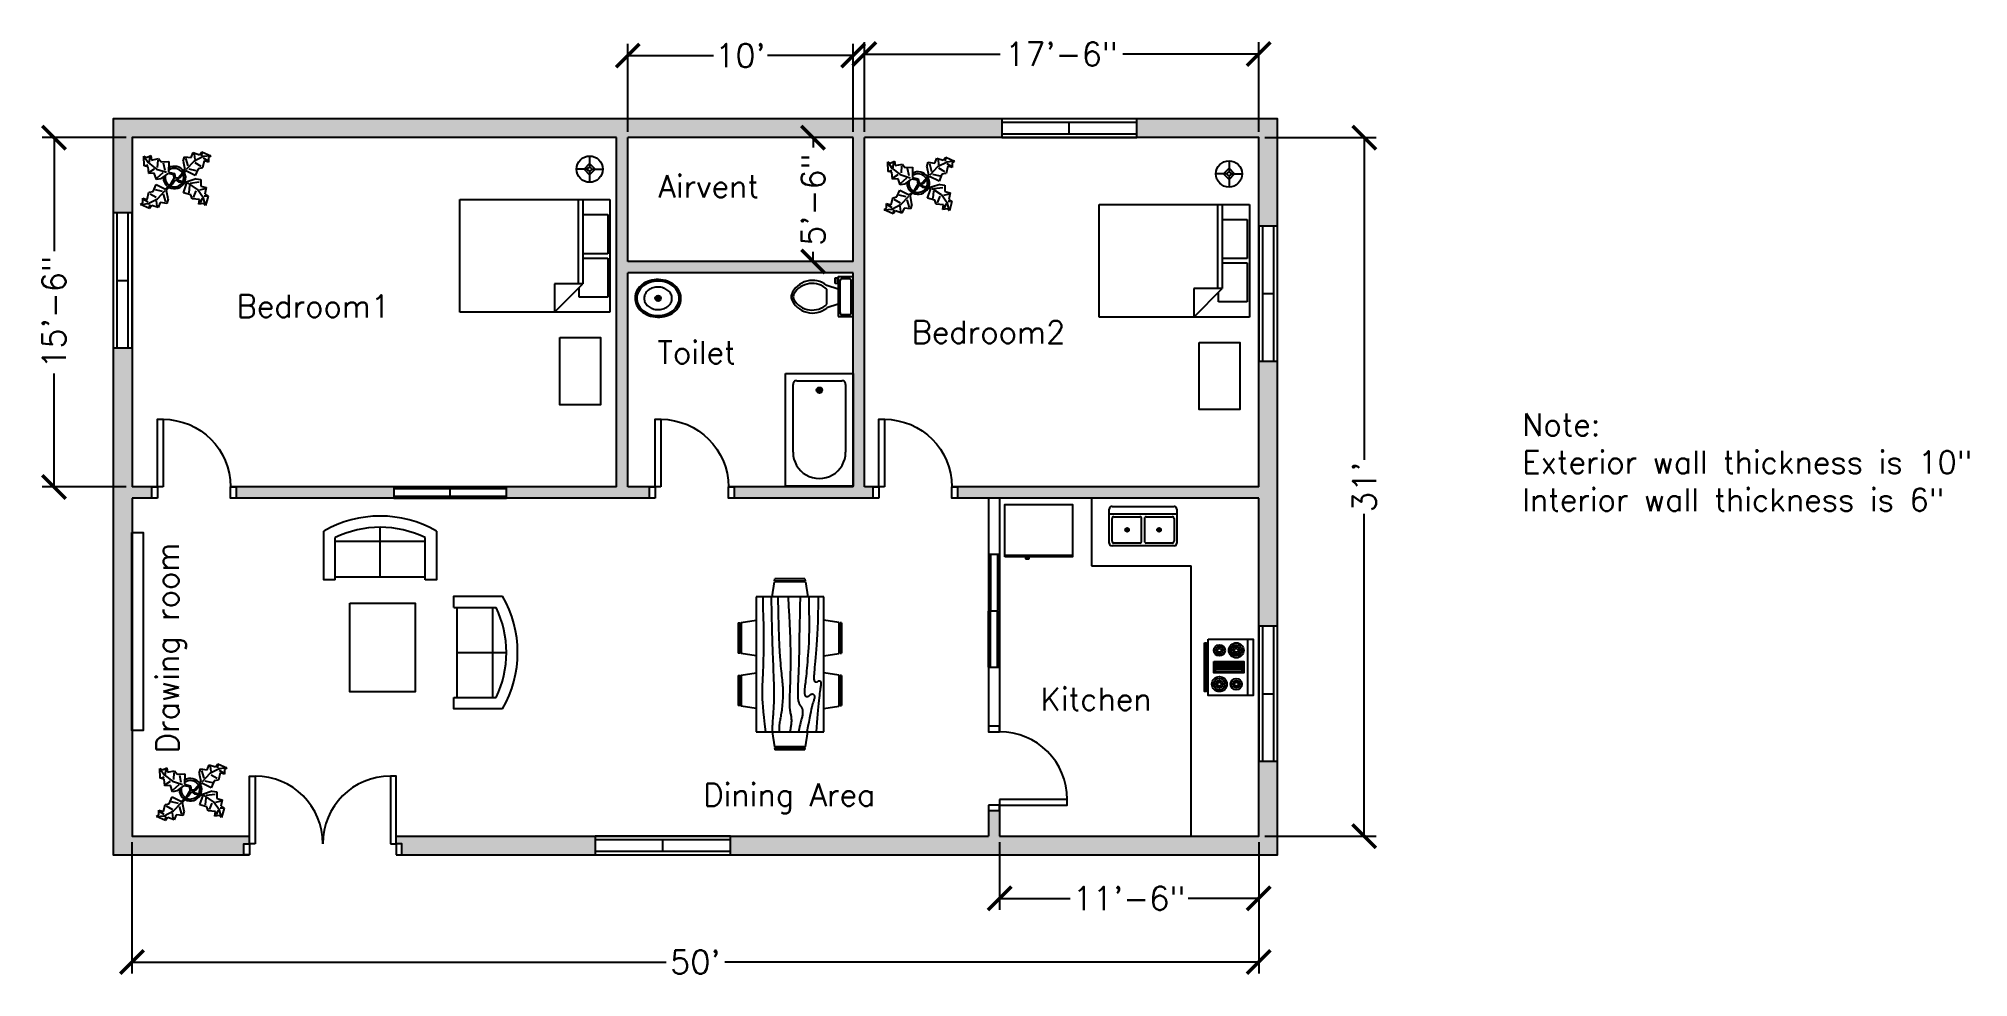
# Model space of a CAD drawing. Header units: inches. Extents: x 1442 to 2470, y 1973 to 2473.
import ezdxf

# ---------------------------------------------------------------- set-up
doc = ezdxf.new("R2010")
doc.units = ezdxf.units.IN
for name, color, linetype in [('Blocks', 4, 'Continuous'), ('Dim', 11, 'Continuous'), ('Door', 6, 'Continuous'), ('Hatches', 3, 'Continuous'), ('Text', 58, 'Continuous'), ('Window', 30, 'Continuous')]:
    doc.layers.add(name, color=color, linetype=linetype)
doc.styles.get("Standard").update_dxf_attribs({"font": 'simplex.shx'})
doc.dimstyles.new('Dim', dxfattribs={"dimscale": 5, "dimtxt": 2.5, "dimasz": 2.5, "dimexe": 1.25, "dimexo": 0.625, "dimtad": 0, "dimlunit": 4, "dimtxsty": 'Standard', "dimblk": 'ARCHTICK', "dimcen": 2.5, "dimadec": 0, "dimazin": 0, "dimtfac": 1, "dimtmove": 0, "dimatfit": 3, "dimfxl": 1, "dimarcsym": 0})

# ---------------------------------------------------------------- blocks, each defined once
blk = doc.blocks.new('Door2')
at = {"layer": 'Door'}
for points in [[(-78, 6), (-81, 6), (-81, 42), (-78, 42)], [(-6, 6), (-3, 6), (-3, 42), (-6, 42)], [(-81, 0), (-84, 0), (-84, 6), (-81, 6)], [(-3, 0), (0, 0), (0, 6), (-3, 6)]]:
    blk.add_lwpolyline(points, close=True, dxfattribs=at)
for centre, start, end in [((-78, 6), 0, 90), ((-6, 6), 90, 180)]:
    blk.add_arc(centre, 36, start, end, dxfattribs=at)
blk = doc.blocks.new('Door1')
at = {"layer": 'Door'}
for points in [[(-6, 6), (-3, 6), (-3, 42), (-6, 42)], [(-45, 0), (-42, 0), (-42, 6), (-45, 6)], [(-3, 0), (0, 0), (0, 6), (-3, 6)]]:
    blk.add_lwpolyline(points, close=True, dxfattribs=at)
blk.add_arc((-6, 6), 36, 90, 180, dxfattribs=at)
blk = doc.blocks.new('Window 1')
at = {"layer": 'Window'}
for p, q in [((0, 6), (-60, 6)), ((-60, 6), (-60, 0)), ((0, 5), (-60, 5)), ((-60, 1), (0, 1)), ((-60, 0), (0, 0)), ((-30, 1), (-30, 5)), ((0, 0), (0, 6))]:
    blk.add_line(p, q, dxfattribs=at)
blk = doc.blocks.new('Window 2')
at = {"layer": 'Window'}
for p, q in [((0, 10), (-72, 10)), ((-72, 10), (-72, 0)), ((0, 8), (-72, 8)), ((-72, 2), (0, 2)), ((-72, 0), (0, 0)), ((-36, 2), (-36, 8)), ((0, 0), (0, 10))]:
    blk.add_line(p, q, dxfattribs=at)
blk = doc.blocks.new('Bath Tub - 26 x 60 in.')
for p, q in [((8, -18), (10, -18)), ((9, -17), (9, -19))]:
    blk.add_line(p, q)
blk.add_lwpolyline([(0, -36), (0, 0), (60, 0), (60, -36)], close=True)
for points in [[(4, -30), (4, -6)], [(6, -4), (42, -4)], [(42, -32), (6, -32)]]:
    blk.add_lwpolyline(points)
for radius in [1.5, 1]:
    blk.add_circle((9, -18), radius)
for centre, radius, start, end in [((5.75, -5.75), 1.77, 81.8699, 188.1301), ((42, -18), 14, 270, 90), ((5.75, -30.25), 1.77, 171.8699, 278.1301)]:
    blk.add_arc(centre, radius, start, end)
blk = doc.blocks.new('Dining Set - 36 x 72 in.')
at = {"linetype": 'Continuous'}
for p, q in [((-22.2343, 26.00059), (-23.4847, 17.99762)), ((-22.2304, 26), (-5.7608, 26)), ((-22, 27.5), (-22.1562, 26.50042)), ((-5.8416, 26.5), (-22.1534, 26.5)), ((-22, 27.5), (-6, 27.5)), ((-5.8437, 26.49966), (-6, 27.5)), ((-4.5152, 17.99762), (-5.7655, 25.99926)), ((5.7657, 26.00059), (4.5153, 17.99762)), ((5.7696, 26), (22.2392, 26)), ((6, 27.5), (5.8438, 26.50042)), ((22.1584, 26.5), (5.8466, 26.5)), ((6, 27.5), (22, 27.5)), ((22.1563, 26.49966), (22, 27.5)), ((23.4848, 17.99762), (22.2345, 25.99926)), ((36, 18), (-36, 18)), ((-36, 18), (-36, -18)), ((36, -18), (36, 18)), ((-45.5, 8), (-44.5004, 8.15617)), ((-45.5, 8), (-45.5, -8)), ((-44.5, -8.15843), (-44.5, 8.15338)), ((-44.0006, 8.23428), (-35.9976, 9.48474)), ((-44, 8.23041), (-44, -8.23915)), ((44.0006, 8.23428), (35.9976, 9.48474)), ((44, 8.23041), (44, -8.23915)), ((44.5, -8.15843), (44.5, 8.15338)), ((45.5, 8), (44.5005, 8.15617)), ((45.5, 8), (45.5, -8)), ((-44.4997, -8.15631), (-45.5, -8)), ((-35.9976, -9.48476), (-43.9993, -8.2345)), ((35.9976, -9.48476), (43.9993, -8.2345)), ((44.4997, -8.15631), (45.5, -8)), ((-36, -18), (36, -18)), ((-22.2343, -26.0006), (-23.4847, -17.99762)), ((-4.5152, -17.99762), (-5.7655, -25.99928)), ((5.7657, -26.0006), (4.5153, -17.99762)), ((23.4848, -17.99762), (22.2345, -25.99928)), ((-22.2304, -26), (-5.7608, -26)), ((-22, -27.5), (-22.1562, -26.50044)), ((-5.8416, -26.5), (-22.1534, -26.5)), ((-22, -27.5), (-6, -27.5)), ((-5.8437, -26.49967), (-6, -27.5)), ((5.7696, -26), (22.2392, -26)), ((6, -27.5), (5.8438, -26.50044)), ((22.1584, -26.5), (5.8466, -26.5)), ((6, -27.5), (22, -27.5)), ((22.1563, -26.49967), (22, -27.5))]:
    blk.add_line(p, q, dxfattribs=at)
for points in [[(-36, 15), (-31.1772, 14.97754), (-26.8079, 14.91406), (-22.8538, 14.81543), (-19.276, 14.6875), (-16.0362, 14.53613), (-13.0957, 14.36718), (-10.4159, 14.18652), (-7.9583, 14), (-5.6904, 13.81315), (-3.6035, 13.63021), (-1.6954, 13.45508), (0.0365, 13.29166), (1.5945, 13.14388), (2.9811, 13.01562), (4.1988, 12.9108), (5.25, 12.83333), (6.1393, 12.78613), (6.8802, 12.76823), (7.4883, 12.77767), (7.9792, 12.8125), (8.3685, 12.87077), (8.6719, 12.95052), (8.9049, 13.0498), (9.0833, 13.16666), (9.2205, 13.29899), (9.3216, 13.44401), (9.3895, 13.59879), (9.4271, 13.76041), (9.4373, 13.92594), (9.4232, 14.09245), (9.3875, 14.257), (9.3333, 14.41666), (9.2638, 14.56917), (9.1836, 14.71484), (9.0975, 14.85465), (9.0104, 14.98958), (8.9272, 15.1206), (8.8529, 15.2487), (8.7922, 15.37483), (8.75, 15.5), (8.7305, 15.62467), (8.7344, 15.74739), (8.7617, 15.86621), (8.8125, 15.97916), (8.8867, 16.08431), (8.9844, 16.17968), (9.1055, 16.26334), (9.25, 16.33333), (9.4189, 16.38802), (9.6172, 16.42708), (9.8506, 16.45052), (10.125, 16.45833), (10.4463, 16.45052), (10.8203, 16.42708), (11.2529, 16.38802), (11.75, 16.33333), (12.3184, 16.26318), (12.9694, 16.17838), (13.7151, 16.07991), (14.5677, 15.96875), (15.5395, 15.84586), (16.6426, 15.71224), (17.8893, 15.56884), (19.2917, 15.41666), (20.859, 15.25667), (22.5879, 15.08984), (24.4721, 14.91715), (26.5052, 14.73958), (28.6809, 14.5581), (30.9929, 14.3737), (33.4347, 14.18733), (36, 14)], [(-36, 10), (-28.9766, 10.14274), (-23.1725, 10.20442), (-18.4241, 10.19775), (-14.5677, 10.13541), (-11.4399, 10.03011), (-8.877, 9.89453), (-6.7154, 9.74137), (-4.7917, 9.58333), (-2.9698, 9.43082), (-1.2246, 9.28515), (0.4415, 9.14534), (2.026, 9.01041), (3.5266, 8.87939), (4.9408, 8.7513), (6.266, 8.62516), (7.5, 8.5), (8.6411, 8.37549), (9.6914, 8.2539), (10.6538, 8.13818), (11.5312, 8.03125), (12.3267, 7.93603), (13.043, 7.85547), (13.6831, 7.79248), (14.25, 7.75), (14.7471, 7.7303), (15.1797, 7.73307), (15.5537, 7.75732), (15.875, 7.80208), (16.1494, 7.86637), (16.3828, 7.94922), (16.5811, 8.04964), (16.75, 8.16666), (16.8944, 8.29915), (17.0143, 8.44531), (17.1089, 8.60319), (17.1771, 8.77083), (17.218, 8.94629), (17.2305, 9.1276), (17.2137, 9.31282), (17.1667, 9.5), (17.0895, 9.6875), (16.987, 9.875), (16.8649, 10.0625), (16.7292, 10.25), (16.5856, 10.4375), (16.4401, 10.625), (16.2985, 10.8125), (16.1667, 11), (16.05, 11.18733), (15.9518, 11.3737), (15.8752, 11.5581), (15.8229, 11.73958), (15.798, 11.91715), (15.8034, 12.08984), (15.842, 12.25667), (15.9167, 12.41666), (16.0295, 12.56836), (16.1784, 12.70833), (16.3605, 12.83268), (16.5729, 12.9375), (16.8127, 13.01888), (17.0768, 13.07291), (17.3625, 13.0957), (17.6667, 13.08333), (17.9894, 13.03312), (18.3418, 12.94726), (18.7382, 12.82918), (19.1927, 12.68229), (19.7195, 12.51001), (20.3327, 12.31575), (21.0465, 12.10294), (21.875, 11.875), (22.8357, 11.63354), (23.959, 11.37304), (25.2786, 11.08618), (26.8282, 10.76562), (28.6414, 10.40405), (30.752, 9.99414), (33.1936, 9.52856), (36, 9)], [(-36, 5.5), (-30.7157, 5.3348), (-26.069, 5.20963), (-21.9946, 5.11767), (-18.4271, 5.05208), (-15.3009, 5.00602), (-12.5508, 4.97265), (-10.1112, 4.94515), (-7.9167, 4.91666), (-5.909, 4.88167), (-4.0586, 4.83984), (-2.3429, 4.79215), (-0.7396, 4.73958), (0.7739, 4.6831), (2.22, 4.6237), (3.6213, 4.56233), (5, 4.5), (6.373, 4.43782), (7.7344, 4.3776), (9.0723, 4.32129), (10.375, 4.27083), (11.6309, 4.22819), (12.8281, 4.19531), (13.9551, 4.17415), (15, 4.16666), (15.954, 4.17448), (16.819, 4.19791), (17.6001, 4.23698), (18.3021, 4.29166), (18.9299, 4.36198), (19.4883, 4.44791), (19.9823, 4.54948), (20.4167, 4.66666), (20.7969, 4.79899), (21.1302, 4.94401), (21.4245, 5.09879), (21.6875, 5.26041), (21.9271, 5.42594), (22.1511, 5.59245), (22.3672, 5.757), (22.5834, 5.91666), (22.8065, 6.06868), (23.0404, 6.21093), (23.2879, 6.34147), (23.5521, 6.45833), (23.8358, 6.55957), (24.142, 6.64323), (24.4735, 6.70735), (24.8334, 6.75), (25.2235, 6.76969), (25.642, 6.76692), (26.0858, 6.74267), (26.5521, 6.69791), (27.0379, 6.63362), (27.5404, 6.55078), (28.0565, 6.45036), (28.5834, 6.33333), (29.1242, 6.19987), (29.7071, 6.04687), (30.3661, 5.87044), (31.1354, 5.66666), (32.0493, 5.43164), (33.142, 5.16146), (34.4475, 4.85221), (36, 4.5)], [(-36, -1), (-30.7915, -0.6591), (-26.0195, -0.38216), (-21.6519, -0.16284), (-17.6563, 0.00521), (-14.0005, 0.12833), (-10.6523, 0.21289), (-7.5796, 0.26522), (-4.75, 0.29166), (-2.134, 0.29793), (0.2878, 0.28711), (2.5317, 0.26163), (4.6146, 0.22396), (6.5529, 0.17651), (8.3633, 0.12174), (10.0623, 0.06209), (11.6667, 0), (13.1899, -0.06201), (14.6341, -0.1211), (15.9982, -0.17432), (17.2813, -0.21875), (18.4823, -0.25147), (19.6003, -0.26953), (20.6343, -0.27002), (21.5834, -0.25), (22.4481, -0.20768), (23.2357, -0.14584), (23.9549, -0.06836), (24.6146, 0.02083), (25.2235, 0.11784), (25.7904, 0.21875), (26.3241, 0.31966), (26.8334, 0.41666), (27.3265, 0.50618), (27.8099, 0.58593), (28.2894, 0.65397), (28.7709, 0.70833), (29.2601, 0.74707), (29.763, 0.76823), (30.2855, 0.76985), (30.8334, 0.75), (31.4088, 0.70784), (31.9994, 0.64713), (32.589, 0.57275), (33.1615, 0.48958), (33.7008, 0.4025), (34.1908, 0.3164), (34.6153, 0.23616), (34.9584, 0.16666), (35.2099, 0.11165), (35.3848, 0.07031), (35.504, 0.04069), (35.5886, 0.02083), (35.6594, 0.00879), (35.7377, 0.0026), (35.8442, 0.00032), (36, 0)], [(-36, -6.5), (-27.1843, -6.31267), (-20.084, -6.1263), (-14.469, -5.9419), (-10.1094, -5.76042), (-6.7752, -5.58285), (-4.2363, -5.41016), (-2.2629, -5.24333), (-0.625, -5.08334), (0.8708, -4.93099), (2.2715, -4.78646), (3.5872, -4.64974), (4.8281, -4.52084), (6.0046, -4.39974), (7.127, -4.28646), (8.2053, -4.18099), (9.25, -4.08334), (10.2705, -3.99382), (11.2734, -3.91407), (12.2647, -3.84603), (13.25, -3.79167), (14.2354, -3.75293), (15.2266, -3.73177), (16.2295, -3.73015), (17.25, -3.75), (18.2912, -3.79248), (19.3451, -3.85547), (20.4009, -3.93604), (21.4479, -4.03125), (22.4754, -4.13819), (23.4727, -4.25391), (24.4289, -4.37549), (25.3334, -4.5), (26.1785, -4.62492), (26.9694, -4.74935), (27.7145, -4.87281), (28.4219, -4.99479), (29.1, -5.11483), (29.7572, -5.23242), (30.4016, -5.34709), (31.0417, -5.45834), (31.6837, -5.56437), (32.3262, -5.65821), (32.9658, -5.73153), (33.599, -5.77604), (34.2224, -5.78345), (34.8327, -5.74545), (35.4264, -5.65373), (36, -5.5)], [(-36, -10), (-26.4022, -9.81299), (-18.4675, -9.62891), (-11.9839, -9.45069), (-6.7396, -9.28125), (-2.5226, -9.12354), (0.8789, -8.98047), (3.6769, -8.85498), (6.0833, -8.75), (8.2767, -8.66765), (10.3021, -8.60677), (12.1712, -8.56543), (13.8958, -8.54167), (15.4876, -8.53353), (16.9583, -8.53907), (18.3197, -8.55632), (19.5834, -8.58334), (20.7616, -8.61841), (21.8685, -8.66081), (22.9188, -8.71004), (23.9271, -8.76563), (24.9081, -8.82707), (25.8763, -8.89388), (26.8465, -8.96558), (27.8334, -9.04167), (28.8474, -9.12118), (29.8828, -9.20117), (30.93, -9.27824), (31.9792, -9.34896), (33.0205, -9.40991), (34.0443, -9.45768), (35.0407, -9.48885), (36, -9.5)], [(-36, -14.5), (-30.0881, -14.33513), (-25.0332, -14.21224), (-20.7312, -14.12647), (-17.0781, -14.07292), (-13.97, -14.04671), (-11.3027, -14.04297), (-8.9724, -14.05681), (-6.875, -14.08334), (-4.9224, -14.11833), (-3.0905, -14.16016), (-1.3709, -14.20785), (0.2448, -14.26042), (1.7647, -14.3169), (3.1973, -14.3763), (4.5507, -14.43767), (5.8333, -14.5), (7.0554, -14.5621), (8.235, -14.62175), (9.3922, -14.67652), (10.5469, -14.72396), (11.7192, -14.76164), (12.929, -14.78711), (14.1965, -14.79794), (15.5417, -14.79167), (16.9933, -14.76424), (18.6152, -14.70508), (20.4804, -14.60197), (22.6615, -14.44271), (25.2312, -14.21509), (28.2624, -13.9069), (31.8277, -13.50594), (36, -13)]]:
    blk.add_lwpolyline(points, dxfattribs=at)
blk = doc.blocks.new('Sofa - Roundback Loveseat 5 ft.')
at = {"linetype": 'Continuous'}
for p, q in [((0, -32.44198), (0, -5.99998)), ((-24, -33.99998), (-24, -11.46958)), ((-23.9998, -13.38178), (23.99986, -13.38178)), ((24.00004, -33.99998), (24.00004, -11.46958)), ((-24, -32.44198), (24.00004, -32.44198))]:
    blk.add_line(p, q, dxfattribs=at)
for points in [[(-24, -33.99998), (-30, -33.99998), (-30, -7.99998)], [(30.00004, -7.99998), (30.00004, -33.99998), (24.00004, -33.99998)]]:
    blk.add_lwpolyline(points, dxfattribs=at)
for centre, radius, start, end in [((0, -60.24998), 60.24998, 60.13715, 119.8628), ((0, -61.38438), 55.38444, 64.32083, 115.6792)]:
    blk.add_arc(centre, radius, start, end, dxfattribs=at)
blk = doc.blocks.new('Range-Oven - 30 in top')
for p, q in [((0, -3), (30, -3)), ((12, -6), (18, -6)), ((13, -20), (13, -6)), ((14, -6), (14, -20)), ((15, -20), (15, -6)), ((16, -6), (16, -20)), ((17, -20), (17, -6)), ((18, -20), (12, -20)), ((6, -24), (6, -25)), ((8, -25), (8, -24)), ((22, -25), (22, -24)), ((24, -24), (24, -25))]:
    blk.add_line(p, q)
for points in [[(0, -24), (0, 0), (30, 0), (30, -24)], [(12, -21), (12, -5), (18, -5), (18, -21)], [(2, -26), (2, -25), (28, -25), (28, -26)]]:
    blk.add_lwpolyline(points, close=True)
for centre, radius in [((6, -9), 4), ((6, -9), 3), ((6, -9), 2), ((6, -9), 1), ((24, -9), 3), ((24, -9), 2), ((24, -9), 1), ((6, -18), 3), ((6, -18), 2), ((6, -18), 1), ((24, -18), 4), ((24, -18), 3), ((24, -18), 2), ((24, -18), 1)]:
    blk.add_circle(centre, radius)
blk = doc.blocks.new('Refrigerator-2 door - 36 in top')
for p, q in [((0, -26.999999), (36, -26.999999)), ((11, -27.999999), (11, -28.999999)), ((11, -28.999999), (13, -28.999999)), ((12, -26.999999), (12, -28.999999)), ((13, -28.999999), (13, -27.999999))]:
    blk.add_line(p, q)
blk.add_lwpolyline([(0, -27.999999), (0, 0), (36, 0), (36, -27.999999)], close=True)
blk = doc.blocks.new('Sink-double - 36 in top')
for p, q in [((-18, -4), (18, -4)), ((-0.75, -18.5), (-0.75, -6.5)), ((0.75, -6.5), (0.75, -18.5))]:
    blk.add_line(p, q)
for points in [[(-16.5, 0), (16.5, 0)], [(-18, -19.5), (-18, -1.5)], [(-16.5, -18.5), (-16.5, -6.5)], [(-15.5, -5.5), (-1.75, -5.5)], [(1.75, -5.5), (15.5, -5.5)], [(16.5, -6.5), (16.5, -18.5)], [(18, -1.5), (18, -19.5)], [(-1.75, -19.5), (-15.5, -19.5)], [(15.5, -19.5), (1.75, -19.5)], [(16.5, -21), (-16.5, -21)]]:
    blk.add_lwpolyline(points)
for centre, radius in [((-8.5, -12.5), 1), ((-8.5, -12.5), 0.5), ((8.5, -12.5), 1), ((8.5, -12.5), 0.5)]:
    blk.add_circle(centre, radius)
for centre, radius, start, end in [((-16.5, -1.5), 1.5, 90, 180), ((16.5, -1.5), 1.5, 0, 90), ((-15.5, -6.5), 1, 90, 180), ((-1.75, -6.5), 1, 0, 90), ((1.75, -6.5), 1, 90, 180), ((15.5, -6.5), 1, 0, 90), ((-16.5, -19.5), 1.5, 180, 270), ((-15.5, -18.5), 1, 180, 270), ((-1.75, -18.5), 1, 270, 0), ((1.75, -18.5), 1, 180, 270), ((15.5, -18.5), 1, 270, 0), ((16.5, -19.5), 1.5, 270, 0)]:
    blk.add_arc(centre, radius, start, end)
blk = doc.blocks.new('Bed - Queen')
at = {"linetype": 'Continuous'}
for p, q in [((0, -80.00003), (0, 0)), ((0, 0), (59.99999, 0)), ((59.99999, 0), (59.99999, -80.00003)), ((7.99999, -1.2), (28.79998, -1.2)), ((7.99999, -14.4), (7.99999, -1.2)), ((28.79998, -1.2), (28.79998, -14.4)), ((31.19999, -1.2), (51.99999, -1.2)), ((31.19999, -14.4), (31.19999, -1.2)), ((51.99999, -1.2), (51.99999, -16.4)), ((0, -14.4), (44.8, -14.4)), ((44.8, -16.8), (0, -16.8)), ((59.99999, -29.6), (44.8, -14.4)), ((44.8, -14.4), (44.8, -29.6)), ((51.99999, -16.4), (46.79936, -16.4)), ((44.8, -29.6), (59.99999, -29.6)), ((59.99999, -80.00003), (0, -80.00003))]:
    blk.add_line(p, q, dxfattribs=at)
blk = doc.blocks.new('Lamp - Table')
at = {"linetype": 'Continuous'}
for p, q in [((-1, 0), (-7, 0)), ((0, 3), (-3, 0)), ((-3, 0), (0, -3)), ((0, 7), (0, 1)), ((3, 0), (0, 3)), ((0, -3), (3, 0)), ((1, 0), (7, 0)), ((0, -1), (0, -7))]:
    blk.add_line(p, q, dxfattribs=at)
for radius in [7, 1]:
    blk.add_circle((0, 0), radius, dxfattribs=at)
blk = doc.blocks.new('Toilet - top')
for p, q in [((-10, -8.5), (-8, -8.5)), ((-10, -9.5), (-10, -8.5)), ((-7, -9.5), (-10, -9.5)), ((-8, -8.5), (-8, -8)), ((-7, -8), (-7, -9.5)), ((-4, -8), (-6, -14)), ((4, -8), (6, -14)), ((9.5, -6), (9.5, -2)), ((4, -14), (-4, -14))]:
    blk.add_line(p, q)
blk.add_lwpolyline([(10.5, -8), (10.5, 0), (-10.5, 0), (-10.5, -8)], close=True)
for points in [[(-9.5, -2), (-9.5, -6)], [(8.5, -1), (-8.5, -1)], [(-8.5, -7), (8.5, -7)]]:
    blk.add_lwpolyline(points)
for centre, radius, start, end in [((-8.6, -1.9), 0.884, 81.8699, 188.1301), ((-8.6, -6.1), 0.884, 171.8699, 278.1301), ((8.6, -1.9), 0.884, 351.8699, 98.1301), ((8.6, -6.1), 0.884, 261.8699, 8.1301), ((3.5, -21.6), 12.2, 141.4691, 247.9714), ((4.2, -21.8), 11.3, 136.3677, 238.9468), ((-3.5, -21.6), 12.2, 292.0284, 38.5307), ((-4.2, -21.8), 11.3, 301.053, 43.6321), ((0, -27.9), 4, 245.7318, 294.2682), ((0, -29), 4, 254.8605, 285.1395)]:
    blk.add_arc(centre, radius, start, end)
blk = doc.blocks.new('Plant - Rubber or Philodendron')
at = {"linetype": 'Continuous'}
for p, q in [((-16.2005, 11.4774), (-13.9899, 8.1064)), ((-16.2005, 11.4774), (-14.8639, 10.7964)), ((-16.0159, 6.3329), (-16.2005, 11.4774)), ((-14.8639, 10.7964), (-12.6195, 11.8975)), ((-13.3174, 8.325), (-13.0735, 11.0065)), ((-12.6195, 11.8975), (-12.1909, 9.4345)), ((-12.1909, 9.4345), (-8.3829, 10.3)), ((-8.3829, 10.3), (-7.0549, 8.501)), ((4.6914, 8.8812), (5.3859, 11.2828)), ((5.3859, 11.2828), (8.8871, 10.7908)), ((5.9878, 10.4842), (7.1971, 6.3869)), ((8.8871, 10.7908), (9.9809, 13.4933)), ((9.9809, 13.4933), (13.3837, 12.301)), ((15.3859, 11.3055), (10.3916, 8.7942)), ((10.5828, 12.6946), (10.8893, 9.7953)), ((13.3837, 12.301), (14.68, 13.9039)), ((14.5816, 13.2037), (14.3848, 11.8033)), ((14.68, 13.9039), (19.3848, 11.8146)), ((15.2875, 10.6053), (17.5907, 9.2105)), ((19.3848, 11.8146), (15.3859, 11.3055)), ((19.3848, 11.8146), (18.1868, 10.9119)), ((18.1868, 10.9119), (18.1925, 8.4119)), ((-14.0069, 5.8704), (-16.0159, 6.3329)), ((-15.3434, 6.5514), (-13.9984, 6.9884)), ((-13.5868, 2.2894), (-14.0069, 5.8704)), ((-13.9899, 8.1064), (-9.5434, 4.7185)), ((-10.6784, 2.491), (-13.5868, 2.2894)), ((-13.1329, 3.1804), (-10.6614, 4.727)), ((-9.5858, -0.8715), (-10.6784, 2.491)), ((-9.5434, 4.7185), (-4.1917, 2.9888)), ((-9.1318, 0.0195), (-5.9793, 2.9025)), ((-8.8369, 9.409), (-9.0894, 5.6095)), ((-7.1228, -0.443), (-3.5248, 2.2131)), ((-7.0549, 8.501), (-3.0284, 8.6941)), ((-4.8529, 4.012), (-5.7184, 7.82)), ((-3.5248, 2.2131), (-3.3011, 2.4355)), ((-3.3011, 2.4355), (-0.5306, 1.7947)), ((-3.0284, 8.6941), (-3.0709, 3.1041)), ((-3.0709, 3.1041), (0.0797, 2.3163)), ((-0.5306, 1.7947), (-0.2255, -0.5527)), ((-0.5306, 1.7947), (-0.5306, 1.7947)), ((0.0797, 2.3163), (0.4866, -0.031)), ((0.4866, -0.031), (2.1141, 0.2298)), ((2.1141, 0.2298), (5.4346, 3.9146)), ((6.1032, 3.6844), (2.8262, -0.031)), ((4.6914, 8.8812), (5.5014, 4.4831)), ((5.4346, 3.9146), (5.5014, 4.4831)), ((11.1089, 1.1958), (6.1032, 3.6844)), ((10.3916, 8.7942), (6.2847, 4.4028)), ((7.7005, 4.8881), (11.5025, 3.9967)), ((14.2977, 6.1031), (10.9934, 7.9956)), ((12.7005, 4.8994), (11.1089, 1.1958)), ((14.8995, 5.3044), (12.7005, 4.8994)), ((15.7909, 9.1065), (14.8995, 5.3044)), ((18.1925, 8.4119), (15.7909, 9.1065)), ((-14.4141, -11.4699), (-13.5228, -7.6679)), ((-13.5228, -7.6679), (-11.3237, -7.2629)), ((-12.921, -8.4665), (-9.6166, -10.359)), ((-11.3237, -7.2629), (-9.7321, -3.5593)), ((-6.3237, -7.2516), (-10.1257, -6.3602)), ((-9.7321, -3.5593), (-4.7264, -6.0479)), ((-7.1228, -0.443), (-9.5858, -0.8715)), ((-9.0148, -11.1577), (-4.9047, -6.8122)), ((-4.611, -12.8477), (-5.8203, -8.7504)), ((-2.019, -3.6148), (-4.7264, -6.0479)), ((-4.1246, -6.8466), (-4.0579, -6.2781)), ((-3.3146, -11.2447), (-4.1246, -6.8466)), ((-4.0579, -6.2781), (-0.9375, -3.1608)), ((-2.019, -3.6148), (-0.2255, -0.5527)), ((-0.9375, -3.1608), (0.5883, -0.8135)), ((0.5883, -0.8135), (2.2447, -2.0916)), ((2.8262, -0.031), (1.3003, -0.5527)), ((1.3003, -0.5527), (2.4193, -1.4655)), ((2.2447, -2.0916), (6.7108, -2.6626)), ((2.4193, -1.4655), (6.895, -2.1175)), ((4.943, -7.9659), (6.7108, -2.6626)), ((8.8321, -9.0266), (4.943, -7.9659)), ((11.6605, -0.5413), (6.895, -2.1175)), ((12.3677, -6.1981), (7.219, -2.6772)), ((8.125, -4.0768), (7.7715, -7.9659)), ((8.3544, -2.7453), (13.1973, -2.1704)), ((9.5392, -11.1479), (8.8321, -9.0266)), ((10.2463, -10.4408), (11.6605, -6.9053)), ((11.6605, -0.5413), (14.1354, -0.8948)), ((15.5496, -10.7943), (12.3677, -6.1981)), ((16.2567, -5.8446), (13.4283, -6.5517)), ((14.1354, -0.8948), (14.1354, -4.4304)), ((14.1354, -4.4304), (16.9638, -5.1375)), ((17.3174, -9.7337), (15.9032, -9.7337)), ((16.9638, -5.1375), (16.2567, -8.673)), ((16.2567, -8.673), (18.0245, -9.7337)), ((18.0245, -9.7337), (16.6103, -14.6834)), ((-18.008, -14.1781), (-16.8101, -13.2754)), ((-18.008, -14.1781), (-14.0091, -13.669)), ((-13.3032, -16.2674), (-18.008, -14.1781)), ((-16.8157, -10.7754), (-14.4141, -11.4699)), ((-16.8101, -13.2754), (-16.8157, -10.7754)), ((-13.9107, -12.9688), (-16.2139, -11.574)), ((-14.0091, -13.669), (-9.0148, -11.1577)), ((-12.0069, -14.6645), (-13.3032, -16.2674)), ((-13.2048, -15.5672), (-13.008, -14.1668)), ((-8.6042, -15.8568), (-12.0069, -14.6645)), ((-9.206, -15.0581), (-9.5126, -12.1588)), ((-7.5103, -13.1543), (-8.6042, -15.8568)), ((-4.0092, -13.6463), (-7.5103, -13.1543)), ((-3.3146, -11.2447), (-4.0092, -13.6463)), ((13.4283, -11.5015), (9.5392, -11.1479)), ((13.0748, -13.9763), (13.4283, -11.5015)), ((15.5496, -13.6228), (13.0748, -13.9763)), ((14.8425, -10.7943), (13.7819, -13.2692)), ((16.6103, -14.6834), (15.5496, -10.7943)), ((16.6103, -14.6834), (15.5496, -13.6228))]:
    blk.add_line(p, q, dxfattribs=at)
for centre, radius, start, end in [((0.0308, 0.1664), 6, 178.6147, 235.1169), ((0.0308, 0.1664), 5, 168.1647, 238.6725), ((0, 0), 6.1275, 34.37569, 120.1028), ((-0.0601, -0.2075), 5.2461, 33.82192, 124.9414), ((-0.2664, 0.1682), 5.2775, 338.4094, 20.03007), ((-0.098, 0.1364), 6.1288, 341.2017, 26.09184), ((-0.0234, 0.3825), 6.1492, 242.5812, 331.2714), ((-0.1102, 0.4886), 5.2883, 247.3711, 327.472)]:
    blk.add_arc(centre, radius, start, end, dxfattribs=at)
blk = doc.blocks.new('Sink - Oval top')
for p, q in [((-1, 0), (1, 0)), ((0, 1), (0, -1))]:
    blk.add_line(p, q)
at = {"linetype": 'Continuous'}
for points in [[(-12.2, 0.4, 0.117634), (-11.5, -3.4, 0.104469), (-8.9, -6.8, 0.090016), (-5.1, -9.1, 0.08192), (-0.3, -10, 0.08192), (4.5, -9.4, 0.090016), (8.4, -7.4, 0.104469), (11.2, -4.1, 0.117634), (12.2, -0.4, 0.117634), (11.5, 3.4, 0.104469), (8.9, 6.8, 0.090016), (5.1, 9.1, 0.08192), (0.3, 10, 0.08192), (-4.5, 9.4, 0.090016), (-8.4, 7.4, 0.104469), (-11.2, 4.1, 0.117634)], [(-11.3, 0.2, 0.118622), (-10.5, -3.3, 0.104678), (-8.1, -6.4, 0.089562), (-4.5, -8.4, 0.081185), (-0.1, -9.2, 0.081185), (4.3, -8.5, 0.089562), (7.9, -6.6, 0.104678), (10.4, -3.5, 0.118622), (11.3, -0.2, 0.118622), (10.5, 3.3, 0.104678), (8.1, 6.4, 0.089562), (4.5, 8.4, 0.081185), (0.1, 9.2, 0.081185), (-4.3, 8.5, 0.089562), (-7.9, 6.6, 0.104678), (-10.4, 3.5, 0.118622)], [(-7.4, 0.1, 0.118283), (-6.9, -2.2, 0.104607), (-5.3, -4.2, 0.089718), (-3, -5.5, 0.081436), (-0.1, -6, 0.081436), (2.8, -5.6, 0.089718), (5.2, -4.3, 0.104607), (6.9, -2.3, 0.118283), (7.4, -0.1, 0.118283), (6.9, 2.2, 0.104607), (5.3, 4.2, 0.089718), (3, 5.5, 0.081436), (0.1, 6, 0.081436), (-2.8, 5.6, 0.089718), (-5.2, 4.3, 0.104607), (-6.9, 2.3, 0.118283)]]:
    blk.add_lwpolyline(points, format="xyb", close=True, dxfattribs=at)
for radius in [1.5, 1]:
    blk.add_circle((0, 0), radius)
blk = doc.blocks.new('_ArchTick')
at = {"color": 0, "linetype": 'ByBlock', "const_width": 0.15}
blk.add_lwpolyline([(-0.5, -0.5), (0.5, 0.5)], dxfattribs=at)
blk = doc.blocks.new('*D17')
at = {"layer": 'Defpoints', "color": 0, "transparency": 16777216}
for p in [(1492.1, 2419.8), (1450.6, 2233.8), (1492.1, 2233.8)]:
    blk.add_point(p, dxfattribs=at)
at = {"layer": 'Dim', "color": 0, "lineweight": -2, "transparency": 16777216}
for p, q in [((1489, 2419.8), (1444.3, 2419.8)), ((1450.6, 2419.8), (1450.6, 2359.4)), ((1450.6, 2233.8), (1450.6, 2294.2)), ((1489, 2233.8), (1444.3, 2233.8))]:
    blk.add_line(p, q, dxfattribs=at)
at = {"layer": 'Dim', "color": 0, "lineweight": -2, "transparency": 16777216, "xscale": 12.5, "yscale": 12.5, "zscale": 12.5}
for p, rotation in [((1450.6, 2419.8), 90), ((1450.6, 2233.8), 270)]:
    blk.add_blockref('_ArchTick', p, dxfattribs=dict(at, rotation=rotation))
at = {"layer": 'Dim', "color": 0, "transparency": 16777216, "insert": (1450.6, 2326.8), "char_height": 12.5, "attachment_point": 5, "rotation": 90}
blk.add_mtext('15\'-6"', dxfattribs=at)
blk = doc.blocks.new('*D18')
at = {"layer": 'Defpoints', "color": 0, "transparency": 16777216}
for p in [(2092.1, 2419.8), (2092.1, 2047.8), (2148.3, 2047.8)]:
    blk.add_point(p, dxfattribs=at)
at = {"layer": 'Dim', "color": 0, "lineweight": -2, "transparency": 16777216}
for p, q in [((2095.3, 2419.8), (2154.6, 2419.8)), ((2148.3, 2419.8), (2148.3, 2248.2)), ((2148.3, 2047.8), (2148.3, 2219.4)), ((2095.3, 2047.8), (2154.6, 2047.8))]:
    blk.add_line(p, q, dxfattribs=at)
at = {"layer": 'Dim', "color": 0, "lineweight": -2, "transparency": 16777216, "xscale": 12.5, "yscale": 12.5, "zscale": 12.5}
for p, rotation in [((2148.3, 2419.8), 90), ((2148.3, 2047.8), 270)]:
    blk.add_blockref('_ArchTick', p, dxfattribs=dict(at, rotation=rotation))
at = {"layer": 'Dim', "color": 0, "transparency": 16777216, "insert": (2148.3, 2233.8), "char_height": 12.5, "attachment_point": 5, "rotation": 90}
blk.add_mtext("31'", dxfattribs=at)
blk = doc.blocks.new('*D19')
at = {"layer": 'Defpoints', "color": 0, "transparency": 16777216}
for p in [(1492.1, 2047.8), (2092.1, 2047.8), (2092.1, 1980.8)]:
    blk.add_point(p, dxfattribs=at)
at = {"layer": 'Dim', "color": 0, "lineweight": -2, "transparency": 16777216}
for p, q in [((1492.1, 2044.7), (1492.1, 1974.6)), ((2092.1, 2044.7), (2092.1, 1974.6)), ((1492.1, 1980.8), (1776.5, 1980.8)), ((2092.1, 1980.8), (1807.8, 1980.8))]:
    blk.add_line(p, q, dxfattribs=at)
at = {"layer": 'Dim', "color": 0, "lineweight": -2, "transparency": 16777216, "xscale": 12.5, "yscale": 12.5, "zscale": 12.5, "rotation": 180}
blk.add_blockref('_ArchTick', (1492.1, 1980.8), dxfattribs=at)
at = {"layer": 'Dim', "color": 0, "lineweight": -2, "transparency": 16777216, "xscale": 12.5, "yscale": 12.5, "zscale": 12.5}
blk.add_blockref('_ArchTick', (2092.1, 1980.8), dxfattribs=at)
at = {"layer": 'Dim', "color": 0, "transparency": 16777216, "insert": (1792.1, 1980.8), "char_height": 12.5, "attachment_point": 5}
blk.add_mtext("50'", dxfattribs=at)
blk = doc.blocks.new('*D20')
at = {"layer": 'Defpoints', "color": 0, "transparency": 16777216}
for p in [(2092.1, 2464.3), (1882.1, 2419.8), (2092.1, 2419.8)]:
    blk.add_point(p, dxfattribs=at)
at = {"layer": 'Dim', "color": 0, "lineweight": -2, "transparency": 16777216}
for p, q in [((1882.1, 2422.9), (1882.1, 2470.6)), ((2092.1, 2422.9), (2092.1, 2470.6)), ((1882.1, 2464.3), (1954.5, 2464.3)), ((2092.1, 2464.3), (2019.7, 2464.3))]:
    blk.add_line(p, q, dxfattribs=at)
at = {"layer": 'Dim', "color": 0, "lineweight": -2, "transparency": 16777216, "xscale": 12.5, "yscale": 12.5, "zscale": 12.5, "rotation": 180}
blk.add_blockref('_ArchTick', (1882.1, 2464.3), dxfattribs=at)
at = {"layer": 'Dim', "color": 0, "lineweight": -2, "transparency": 16777216, "xscale": 12.5, "yscale": 12.5, "zscale": 12.5}
blk.add_blockref('_ArchTick', (2092.1, 2464.3), dxfattribs=at)
at = {"layer": 'Dim', "color": 0, "transparency": 16777216, "insert": (1987.1, 2464.3), "char_height": 12.5, "attachment_point": 5}
blk.add_mtext('17\'-6"', dxfattribs=at)
blk = doc.blocks.new('*D21')
at = {"layer": 'Defpoints', "color": 0, "transparency": 16777216}
for p in [(1756.1, 2463.5), (1756.1, 2419.8), (1876.1, 2419.8)]:
    blk.add_point(p, dxfattribs=at)
at = {"layer": 'Dim', "color": 0, "lineweight": -2, "transparency": 16777216}
for p, q in [((1756.1, 2422.9), (1756.1, 2469.8)), ((1876.1, 2422.9), (1876.1, 2469.8)), ((1756.1, 2463.5), (1801.7, 2463.5)), ((1876.1, 2463.5), (1830.6, 2463.5))]:
    blk.add_line(p, q, dxfattribs=at)
at = {"layer": 'Dim', "color": 0, "lineweight": -2, "transparency": 16777216, "xscale": 12.5, "yscale": 12.5, "zscale": 12.5, "rotation": 180}
blk.add_blockref('_ArchTick', (1756.1, 2463.5), dxfattribs=at)
at = {"layer": 'Dim', "color": 0, "lineweight": -2, "transparency": 16777216, "xscale": 12.5, "yscale": 12.5, "zscale": 12.5}
blk.add_blockref('_ArchTick', (1876.1, 2463.5), dxfattribs=at)
at = {"layer": 'Dim', "color": 0, "transparency": 16777216, "insert": (1816.1, 2463.5), "char_height": 12.5, "attachment_point": 5}
blk.add_mtext("10'", dxfattribs=at)
blk = doc.blocks.new('*D22')
at = {"layer": 'Defpoints', "color": 0, "transparency": 16777216}
for p in [(1876.1, 2419.8), (1854.8, 2353.8), (1876.1, 2353.8)]:
    blk.add_point(p, dxfattribs=at)
at = {"layer": 'Dim', "color": 0, "lineweight": -2, "transparency": 16777216}
for p, q in [((1873, 2419.8), (1848.6, 2419.8)), ((1854.8, 2419.8), (1854.8, 2414.6)), ((1873, 2353.8), (1848.6, 2353.8)), ((1854.8, 2353.8), (1854.8, 2359))]:
    blk.add_line(p, q, dxfattribs=at)
at = {"layer": 'Dim', "color": 0, "lineweight": -2, "transparency": 16777216, "xscale": 12.5, "yscale": 12.5, "zscale": 12.5}
for p, rotation in [((1854.8, 2419.8), 90), ((1854.8, 2353.8), 270)]:
    blk.add_blockref('_ArchTick', p, dxfattribs=dict(at, rotation=rotation))
at = {"layer": 'Dim', "color": 0, "transparency": 16777216, "insert": (1854.8, 2386.8), "char_height": 12.5, "attachment_point": 5, "rotation": 90}
blk.add_mtext('5\'-6"', dxfattribs=at)
blk = doc.blocks.new('*D23')
at = {"layer": 'Defpoints', "color": 0, "transparency": 16777216}
for p in [(1954.1, 2047.8), (2092.1, 2047.8), (1954.1, 2014.7)]:
    blk.add_point(p, dxfattribs=at)
at = {"layer": 'Dim', "color": 0, "lineweight": -2, "transparency": 16777216}
for p, q in [((1954.1, 2044.7), (1954.1, 2008.5)), ((2092.1, 2044.7), (2092.1, 2008.5)), ((1954.1, 2014.7), (1991.7, 2014.7)), ((2092.1, 2014.7), (2054.5, 2014.7))]:
    blk.add_line(p, q, dxfattribs=at)
at = {"layer": 'Dim', "color": 0, "lineweight": -2, "transparency": 16777216, "xscale": 12.5, "yscale": 12.5, "zscale": 12.5, "rotation": 180}
blk.add_blockref('_ArchTick', (1954.1, 2014.7), dxfattribs=at)
at = {"layer": 'Dim', "color": 0, "lineweight": -2, "transparency": 16777216, "xscale": 12.5, "yscale": 12.5, "zscale": 12.5}
blk.add_blockref('_ArchTick', (2092.1, 2014.7), dxfattribs=at)
at = {"layer": 'Dim', "color": 0, "transparency": 16777216, "insert": (2023.1, 2014.7), "char_height": 12.5, "attachment_point": 5}
blk.add_mtext('11\'-6"', dxfattribs=at)

msp = doc.modelspace()

# ---------------------------------------------------------------- hatches: boundary and pattern name
at = {"layer": 'Hatches'}
h = msp.add_hatch(color=256, dxfattribs=at)
h.dxf.hatch_style = 1
h.paths.add_polyline_path([(1492.13, 2419.8), (1750.13, 2419.8), (1750.13, 2233.8), (1691.554, 2233.8), (1691.554, 2227.8), (1756.13, 2227.8), (1767.715, 2227.8), (1767.715, 2233.8), (1756.13, 2233.8), (1756.13, 2347.8), (1876.13, 2347.8), (1876.13, 2233.8), (1812.707, 2233.8), (1812.707, 2227.8), (1876.13, 2227.8), (1886.753, 2227.8), (1886.753, 2233.8), (1882.13, 2233.8), (1882.13, 2419.8), (1955.218, 2419.8), (1955.218, 2429.8), (1482.13, 2429.8), (1482.13, 2379.778), (1492.13, 2379.778)])
h.paths.add_polyline_path([(1756.13, 2419.8), (1876.13, 2419.8), (1876.13, 2353.8), (1756.13, 2353.8)], flags=16)
h.paths.add_polyline_path([(2102.13, 2429.8), (2027.218, 2429.8), (2027.218, 2419.8), (2092.13, 2419.8), (2092.13, 2372.708), (2102.13, 2372.708)])
h.paths.add_polyline_path([(2102.13, 2300.708), (2092.13, 2300.708), (2092.13, 2233.8), (1948.13, 2233.8), (1931.745, 2233.8), (1931.745, 2227.8), (1948.13, 2227.8), (1954.13, 2227.8), (1954.13, 2227.8), (2092.13, 2227.8), (2092.13, 2159.695), (2102.13, 2159.695)])
h.paths.add_polyline_path([(2102.13, 2087.695), (2092.13, 2087.695), (2092.13, 2047.8), (1954.13, 2047.8), (1954.13, 2061.402), (1948.13, 2061.402), (1948.13, 2047.8), (1810.847, 2047.8), (1810.847, 2037.8), (2102.13, 2037.8)])
h.paths.add_polyline_path([(1738.847, 2047.8), (1632.747, 2047.8), (1632.747, 2043.8), (1635.747, 2043.8), (1635.747, 2037.8), (1738.847, 2037.8)])
h.paths.add_polyline_path([(1554.765, 2047.8), (1492.13, 2047.8), (1492.13, 2104.067), (1492.109, 2104.067), (1492.109, 2209.558), (1492.13, 2227.8), (1502.648, 2227.8), (1502.648, 2233.8), (1492.13, 2233.8), (1492.13, 2307.778), (1482.13, 2307.778), (1482.13, 2037.8), (1551.765, 2037.8), (1551.765, 2043.8), (1554.765, 2043.8)])
h.paths.add_polyline_path([(1631.554, 2233.8), (1547.64, 2233.8), (1547.64, 2227.8), (1631.554, 2227.8)], flags=17)

# ---------------------------------------------------------------- linework, layer by layer
for p, q in [((1750.13, 2233.8), (1750.13, 2419.8)), ((1756.13, 2353.8), (1756.13, 2419.8)), ((1876.13, 2353.8), (1876.13, 2419.8)), ((1882.13, 2233.8), (1882.13, 2419.8)), ((1876.13, 2353.8), (1756.13, 2353.8)), ((1756.13, 2233.8), (1756.13, 2347.8)), ((1876.13, 2347.8), (1756.13, 2347.8)), ((1876.13, 2233.8), (1876.13, 2347.8)), ((1508.648, 2233.8), (1492.13, 2233.8)), ((1750.13, 2233.8), (1544.64, 2233.8)), ((1773.715, 2233.8), (1756.13, 2233.8)), ((1876.13, 2233.8), (1809.715, 2233.8)), ((1892.753, 2233.8), (1882.13, 2233.8)), ((1948.13, 2233.8), (1928.753, 2233.8)), ((2092.13, 2233.8), (1948.13, 2233.8)), ((1505.648, 2227.8), (1492.13, 2227.8)), ((1756.13, 2227.8), (1544.64, 2227.8)), ((1770.715, 2227.8), (1756.13, 2227.8)), ((1770.715, 2227.797), (1757.197, 2227.797)), ((1876.13, 2227.8), (1809.707, 2227.8)), ((1812.707, 2227.797), (1809.707, 2227.797)), ((1889.753, 2227.8), (1876.13, 2227.8)), ((1948.13, 2227.8), (1928.745, 2227.8)), ((1948.13, 2227.8), (1948.13, 2103.393)), ((2021.197, 2227.797), (1948.13, 2227.797)), ((2092.13, 2227.8), (1954.13, 2227.8)), ((1954.13, 2227.8), (1954.13, 2103.393)), ((1954.13, 2067.402), (1954.13, 2047.8)), ((1948.13, 2064.402), (1948.13, 2047.8))]:
    msp.add_line(p, q)
for points in [[(1632.747, 2037.8), (2102.13, 2037.8), (2102.13, 2429.8), (1482.13, 2429.8), (1482.13, 2037.8), (1554.765, 2037.8)], [(1750.13, 2419.8), (1492.13, 2419.8), (1492.13, 2233.8)], [(1876.13, 2419.8), (1756.13, 2419.8)], [(2092.13, 2233.8), (2092.13, 2419.8), (1882.13, 2419.8)], [(1492.13, 2227.8), (1492.13, 2047.8), (1554.765, 2047.8)], [(1954.13, 2047.8), (2092.13, 2047.8), (2092.13, 2227.8)], [(1632.747, 2047.8), (1948.13, 2047.8)]]:
    msp.add_lwpolyline(points)
at = {"layer": 'Blocks'}
for p, q in [((2002.992, 2227.797), (2002.992, 2191.797)), ((2002.992, 2191.797), (2056.13, 2191.797)), ((2056.13, 2047.8), (2056.13, 2191.797))]:
    msp.add_line(p, q, dxfattribs=at)
for points in [[(1719.969, 2313.286), (1741.539, 2313.286), (1741.539, 2277.546), (1719.969, 2277.546)], [(2060.423, 2310.754), (2081.992, 2310.754), (2081.992, 2275.014), (2060.423, 2275.014)], [(1492.109, 2209.558), (1498.096, 2209.558), (1498.096, 2104.067), (1492.109, 2104.067)], [(1608.169, 2171.818), (1642.863, 2171.818), (1642.863, 2124.699), (1608.169, 2124.699)]]:
    msp.add_lwpolyline(points, close=True, dxfattribs=at)

# ---------------------------------------------------------------- block references
for name, p in [('Plant - Rubber or Philodendron', (1514.689, 2398.367)), ('Lamp - Table', (1735.824, 2402.998)), ('Plant - Rubber or Philodendron', (1910.741, 2395.453)), ('Lamp - Table', (2076.278, 2400.466)), ('Sink - Oval top', (1772.232, 2334.221)), ('Sofa - Roundback Loveseat 5 ft.', (1624.282, 2218.275)), ('Refrigerator-2 door - 36 in top', (1956.922, 2224.51)), ('Sink-double - 36 in top', (2030.498, 2223.421)), ('Plant - Rubber or Philodendron', (1523.229, 2072.381))]:
    msp.add_blockref(name, p, dxfattribs=at)
for name, p, rotation in [('Bed - Queen', (1746.65, 2386.8), 270), ('Bed - Queen', (2087.104, 2384.268), 270), ('Toilet - top', (1876.13, 2335.082), 270), ('Bath Tub - 26 x 60 in.', (1876.13, 2294.271), 270.0000000000007), ('Dining Set - 36 x 72 in.', (1842.454, 2139.339), 270), ('Sofa - Roundback Loveseat 5 ft.', (1697.463, 2145.609), 270), ('Range-Oven - 30 in top', (2089.141, 2152.765), 270)]:
    msp.add_blockref(name, p, dxfattribs=dict(at, rotation=rotation))
at = {"layer": 'Window'}
for name, p in [('Window 2', (2027.218, 2419.8)), ('Window 1', (1691.554, 2227.8)), ('Door2', (1635.747, 2037.8)), ('Window 2', (1810.847, 2037.8))]:
    msp.add_blockref(name, p, dxfattribs=at)
for name, p, rotation in [('Window 2', (1482.13, 2307.778), 270), ('Window 2', (2092.15, 2300.708), 270), ('Window 1', (1948.008, 2137.8), 269.7681706373406), ('Window 2', (2092.13, 2087.695), 270), ('Door1', (1948.13, 2061.402), 270)]:
    msp.add_blockref(name, p, dxfattribs=dict(at, rotation=rotation))
at = {"layer": 'Window', "xscale": -1}
for p in [(1502.648, 2227.8), (1767.715, 2227.797), (1886.753, 2227.799)]:
    msp.add_blockref('Door1', p, dxfattribs=at)

# ---------------------------------------------------------------- texts
at = {"layer": 'Text', "char_height": 12, "attachment_point": 1}
for s, width, insert in [('Airvent', 72.55526, (1772.513, 2399.842)), ('Bedroom1', 137.12725, (1547.819, 2336.07)), ('Bedroom2', 137.12725, (1907.315, 2322.218)), ('Toilet', 61.53628, (1771.932, 2311.402)), ('Note:\\PExterior wall thickness is 10"\\PInterior wall thickness is 6"', 780.10514, (2232.395, 2272.96)), ('Kitchen', 137.12725, (1975.928, 2126.787)), ('Dining Area', 137.12725, (1796.396, 2075.852))]:
    msp.add_mtext_dynamic_manual_height_columns(s, width=width, gutter_width=12.5, heights=[0], dxfattribs=dict(at, insert=insert))
at = {"layer": 'Text', "insert": (1504.983, 2091.951), "char_height": 12, "attachment_point": 1, "rotation": 90}
msp.add_mtext_dynamic_manual_height_columns('Drawing room', width=137.12725, gutter_width=12.5, heights=[0], dxfattribs=at)

# ---------------------------------------------------------------- dimensions: what is measured, and where the dimension line sits
at = {"layer": 'Dim'}
for base, p1, p2, picture, middle in [((1756.13, 2463.508), (1876.13, 2419.8), (1756.13, 2419.8), '*D21', (1816.13, 2463.508)), ((2092.13, 2464.332), (1882.13, 2419.8), (2092.13, 2419.8), '*D20', (1987.13, 2464.332)), ((2092.13, 1980.807), (1492.13, 2047.8), (2092.13, 2047.8), '*D19', (1792.13, 1980.807)), ((1954.13, 2014.701), (2092.13, 2047.8), (1954.13, 2047.8), '*D23', (2023.13, 2014.701))]:
    dim = msp.add_linear_dim(base=base, p1=p1, p2=p2, dimstyle='Dim', dxfattribs=at)
    dim.commit()
    dim.dimension.update_dxf_attribs({"geometry": picture, "text_midpoint": middle})
for base, p1, p2, picture, middle in [((1450.593, 2233.8), (1492.13, 2419.8), (1492.13, 2233.8), '*D17', (1450.593, 2326.8)), ((1854.844, 2353.8), (1876.13, 2419.8), (1876.13, 2353.8), '*D22', (1854.844, 2386.8)), ((2148.339, 2047.8), (2092.13, 2419.8), (2092.13, 2047.8), '*D18', (2148.339, 2233.8))]:
    dim = msp.add_linear_dim(base=base, p1=p1, p2=p2, angle=90, dimstyle='Dim', dxfattribs=at)
    dim.commit()
    dim.dimension.update_dxf_attribs({"geometry": picture, "text_midpoint": middle})

doc.saveas('drawing.dxf')
